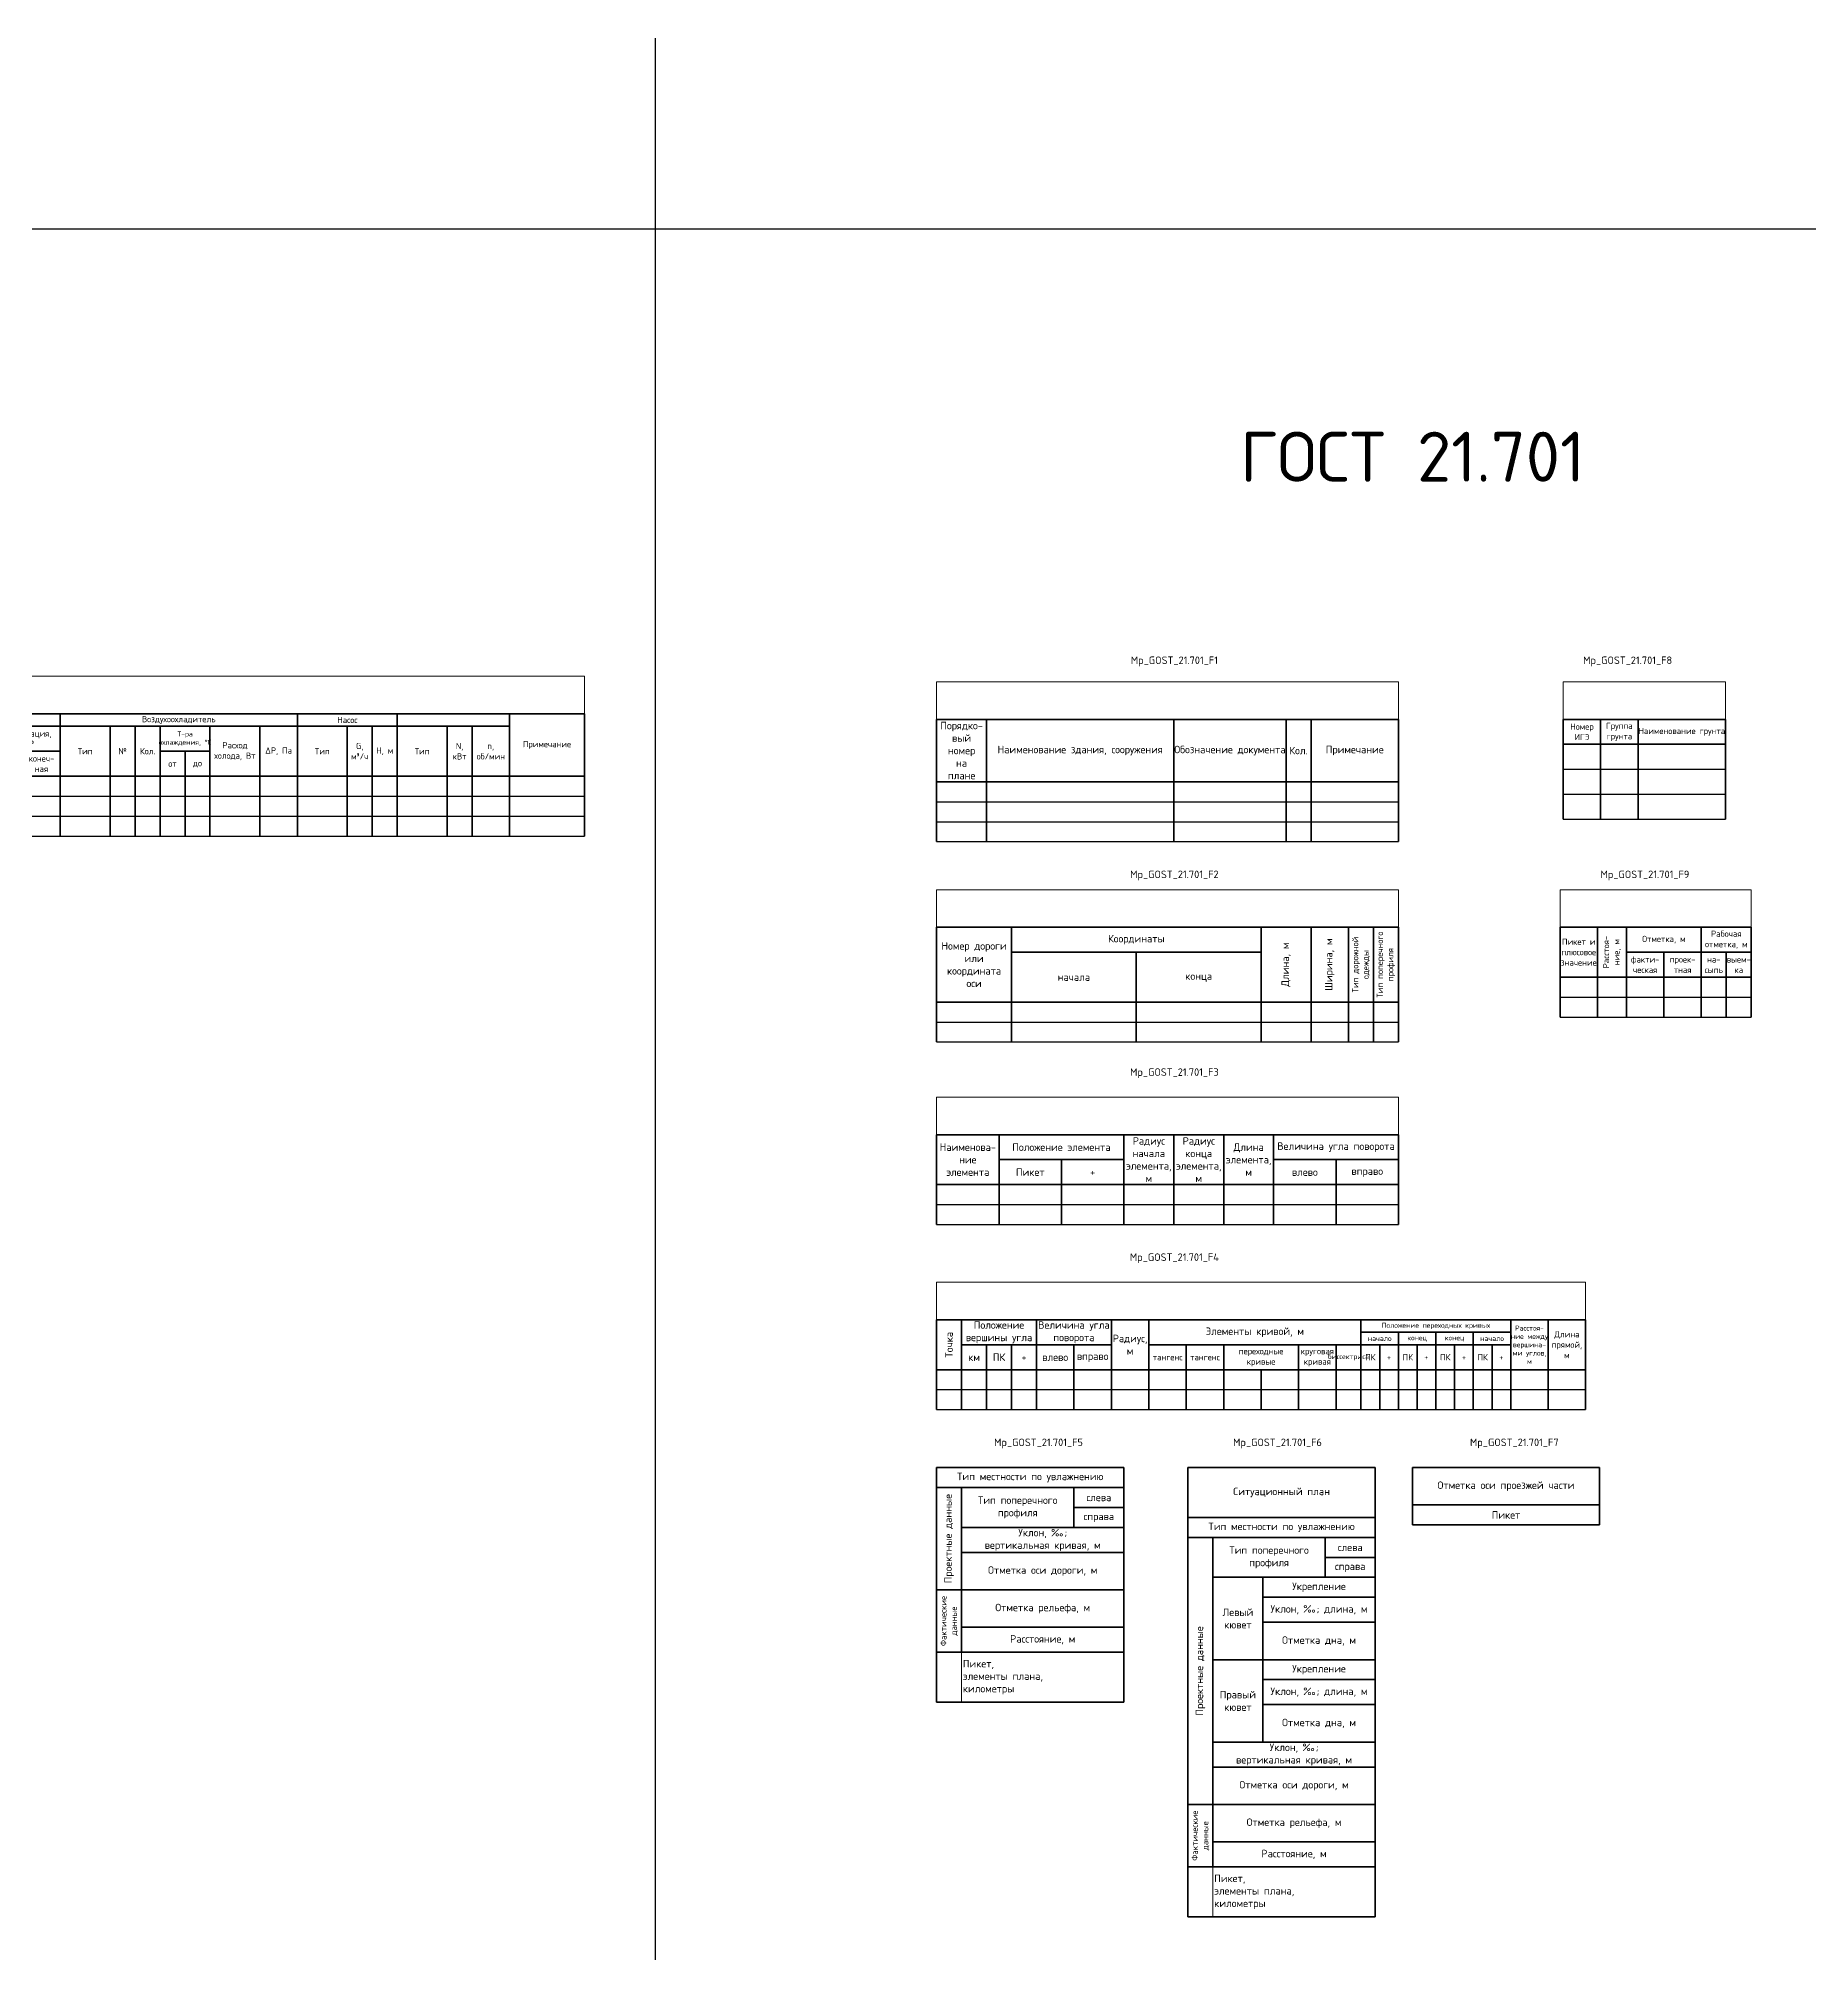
# Model space of a CAD drawing. Header units: millimetres. Extents: x 1497 to 8154, y -1970 to 1505.
# Drawn here: x 5895 to 6605, y 738 to 1505 of the extents above; entities that cross this region are included whole.
import ezdxf

# ---------------------------------------------------------------- set-up
doc = ezdxf.new("R2010")
doc.units = ezdxf.units.MM
doc.styles.add('MpTextStyle', font='isocpeur.ttf')

# ---------------------------------------------------------------- blocks, each defined once
blk = doc.blocks.new('*T49')
at = {"color": 0, "linetype": 'ByBlock', "lineweight": 40, "transparency": 16777216}
for p, q in [((0, -15), (630, -15)), ((0, -15), (0, -64)), ((15, -15), (15, -64)), ((25, -15), (25, -64)), ((75, -15), (75, -64)), ((95, -15), (95, -64)), ((190, -15), (190, -64)), ((245, -15), (245, -64)), ((335, -15), (335, -64)), ((420, -15), (420, -64)), ((515, -15), (515, -64)), ((555, -15), (555, -64)), ((600, -15), (600, -64)), ((630, -15), (630, -64)), ((95, -20), (600, -20)), ((110, -20), (110, -64)), ((120, -20), (120, -64)), ((130, -20), (130, -64)), ((140, -20), (140, -64)), ((160, -20), (160, -64)), ((175, -20), (175, -64)), ((220, -20), (220, -64)), ((230, -20), (230, -64)), ((260, -20), (260, -64)), ((270, -20), (270, -64)), ((280, -20), (280, -64)), ((300, -20), (300, -64)), ((320, -20), (320, -64)), ((355, -20), (355, -64)), ((365, -20), (365, -64)), ((375, -20), (375, -64)), ((390, -20), (390, -64)), ((440, -20), (440, -64)), ((450, -20), (450, -64)), ((460, -20), (460, -64)), ((480, -20), (480, -64)), ((500, -20), (500, -64)), ((535, -20), (535, -64)), ((545, -20), (545, -64)), ((575, -20), (575, -64)), ((585, -20), (585, -64)), ((280, -30), (300, -30)), ((290, -30), (290, -64)), ((390, -30), (420, -30)), ((405, -30), (405, -64)), ((460, -30), (480, -30)), ((470, -30), (470, -64)), ((0, -40), (630, -40))]:
    blk.add_line(p, q, dxfattribs=at)
at = {"color": 0, "linetype": 'ByBlock', "lineweight": -2, "transparency": 16777216}
for p, q in [((0, -48), (630, -48)), ((0, -56), (630, -56)), ((0, -64), (630, -64))]:
    blk.add_line(p, q, dxfattribs=at)
at = {"layer": 'Defpoints', "color": 8, "linetype": 'ByBlock', "lineweight": 0, "transparency": 16777216}
for p, q in [((0, 0), (630, 0)), ((0, 0), (0, -15)), ((630, 0), (630, -15))]:
    blk.add_line(p, q, dxfattribs=at)
at = {"color": 0, "transparency": 16777216, "attachment_point": 5, "style": 'MpTextStyle'}
for s, insert, char_height, width in [('Обозна-\\Pчение системы', (7.5, -27.5), 2.5, 14), ('Кол. сис-\\Pтем', (20, -27.5), 2.5, 9), ('Наименование\\Pобслуживаемого\\Pпомещения\\P(технологического оборудования)', (50, -27.5), 2.5, 49), ('Тип, испол-\\Pнение по взрыво-\\Pзащите', (102.5, -30), 2.5, 14), ('Вентилятор', (142.5, -17.5), 2.5, 94), ('Электродвигатель', (217.5, -17.5), 2.5, 54), ('Воздухонагреватель', (290, -17.5), 2.5, 89), ('Т-ра нагрева, %%DС', (290, -25), 2.5, 19), ('Фильтр', (377.5, -17.5), 2.5, 84), ('Концентрация, мг/м³', (405, -25), 2.5, 29), ('Воздухоохладитель', (467.5, -17.5), 2.5, 94), ('Т-ра охлаждения, %%DС', (470, -25), 2, 19), ('Насос', (535, -17.5), 2.5, 39), ('Тип установки', (85, -27.5), 2.5, 19), ('№', (115, -30), 2.5, 9), ('Схема исполнения', (125, -30), 2.5, 9), ('По-\\Pложе-\\Pние', (135, -30), 2.5, 9), ('L, м³/ч', (150, -30), 2.5, 19), ('Р, Па', (167.5, -30), 2.5, 14), ('n, об/мин', (182.5, -30), 2.5, 14), ('Тип, исполнение по взрывозащите', (205, -30), 2.5, 29), ('N, кВт', (225, -30), 2.5, 9), ('n, об/мин', (237.5, -30), 2.5, 14), ('Тип', (252.5, -30), 2.5, 14), ('№', (265, -30), 2.5, 9), ('Кол.', (275, -30), 2.5, 9), ('Расход теплоты, Вт', (310, -30), 2.5, 19), ('ΔР, Па', (327.5, -30), 2.5, 14), ('Тип', (345, -30), 2.5, 19), ('№', (360, -30), 2.5, 9), ('Кол.', (370, -30), 2.5, 9), ('ΔР, Па', (382.5, -30), 2.5, 14), ('Тип', (430, -30), 2.5, 19), ('№', (445, -30), 2.5, 9), ('Кол.', (455, -30), 2.5, 9), ('Расход холода, Вт', (490, -30), 2.5, 19), ('ΔР, Па', (507.5, -30), 2.5, 14), ('Тип', (525, -30), 2.5, 19), ('G, м³/ч', (540, -30), 2.5, 9), ('Н, м', (550, -30), 2.5, 9), ('Тип', (565, -30), 2.5, 19), ('N, кВт', (580, -30), 2.5, 9), ('n, об/мин', (592.5, -30), 2.5, 14), ('Примечание', (615, -27.5), 2.5, 29), ('от', (285, -35), 2.5, 9), ('до', (295, -35), 2.5, 9), ('началь- ная', (397.5, -35), 2.5, 14), ('конеч- ная', (412.5, -35), 2.5, 14), ('от', (465, -35), 2.5, 9), ('до', (475, -35), 2.5, 9)]:
    blk.add_mtext(s, dxfattribs=dict(at, insert=insert, char_height=char_height, width=width))
blk = doc.blocks.new('*T55')
at = {"color": 0, "linetype": 'ByBlock', "lineweight": 40, "transparency": 16777216}
for p, q in [((0, 0), (75, 0)), ((0, 0), (0, -94)), ((75, 0), (75, -94)), ((0, -8), (75, -8)), ((10, -8), (10, -74)), ((55, -8), (55, -24)), ((55, -16), (75, -16)), ((10, -24), (75, -24)), ((10, -34), (75, -34)), ((0, -49), (75, -49)), ((10, -64), (75, -64)), ((0, -74), (75, -74)), ((0, -94), (75, -94))]:
    blk.add_line(p, q, dxfattribs=at)
at = {"layer": 'Defpoints', "color": 8, "linetype": 'ByBlock', "lineweight": 0, "transparency": 16777216}
blk.add_line((10, -74), (10, -94), dxfattribs=at)
at = {"color": 0, "transparency": 16777216, "char_height": 3, "style": 'MpTextStyle'}
for s, insert, width, attachment_point in [('Тип местности по увлажнению', (37.5, -4), 74, 5), ('Тип поперечного профиля', (32.5, -16), 44, 5), ('слева', (65, -12), 19, 5), ('справа', (65, -20), 19, 5), ('Уклон, ‰;\\Pвертикальная кривая, м', (42.5, -29), 64, 5), ('Отметка оси дороги, м', (42.5, -41.5), 64, 5), ('Отметка рельефа, м', (42.5, -56.5), 64, 5), ('Расстояние, м', (42.5, -69), 64, 5), ('Пикет,\\Pэлементы плана,\\Pкилометры', (10.5, -84), 64, 4)]:
    blk.add_mtext(s, dxfattribs=dict(at, insert=insert, width=width, attachment_point=attachment_point))
at = {"color": 0, "transparency": 16777216, "attachment_point": 5, "rotation": 90, "style": 'MpTextStyle'}
for s, insert, char_height, width in [('Проектные данные', (5, -28.5), 3, 40), ('Фактические данные', (5, -61.5), 2.5, 24)]:
    blk.add_mtext(s, dxfattribs=dict(at, insert=insert, char_height=char_height, width=width))
blk = doc.blocks.new('*T56')
at = {"color": 0, "linetype": 'ByBlock', "lineweight": 40, "transparency": 16777216}
for p, q in [((0, 0), (75, 0)), ((0, 0), (0, -180)), ((75, 0), (75, -180)), ((0, -20), (75, -20)), ((0, -28), (75, -28)), ((10, -28), (10, -160)), ((55, -28), (55, -44)), ((55, -36), (75, -36)), ((10, -44), (75, -44)), ((30, -44), (30, -110)), ((30, -52), (75, -52)), ((30, -62), (75, -62)), ((10, -77), (75, -77)), ((30, -85), (75, -85)), ((30, -95), (75, -95)), ((10, -110), (75, -110)), ((10, -120), (75, -120)), ((0, -135), (75, -135)), ((10, -150), (75, -150)), ((0, -160), (75, -160)), ((0, -180), (75, -180))]:
    blk.add_line(p, q, dxfattribs=at)
at = {"layer": 'Defpoints', "color": 8, "linetype": 'ByBlock', "lineweight": 0, "transparency": 16777216}
blk.add_line((10, -160), (10, -180), dxfattribs=at)
at = {"color": 0, "transparency": 16777216, "char_height": 3, "style": 'MpTextStyle'}
for s, insert, width, attachment_point in [('Ситуационный план', (37.5, -10), 74, 5), ('Тип местности по увлажнению', (37.5, -24), 74, 5), ('Тип поперечного профиля', (32.5, -36), 44, 5), ('слева', (65, -32), 19, 5), ('справа', (65, -40), 19, 5), ('Укрепление', (52.5, -48), 44, 5), ('Левый кювет', (20, -60.5), 19, 5), ('Уклон, ‰; длина, м', (52.5, -57), 44, 5), ('Отметка дна, м', (52.5, -69.5), 44, 5), ('Укрепление', (52.5, -81), 44, 5), ('Правый кювет', (20, -93.5), 19, 5), ('Уклон, ‰; длина, м', (52.5, -90), 44, 5), ('Отметка дна, м', (52.5, -102.5), 44, 5), ('Уклон, ‰;\\Pвертикальная кривая, м', (42.5, -115), 64, 5), ('Отметка оси дороги, м', (42.5, -127.5), 64, 5), ('Отметка рельефа, м', (42.5, -142.5), 64, 5), ('Расстояние, м', (42.5, -155), 64, 5), ('Пикет,\\Pэлементы плана,\\Pкилометры', (10.5, -170), 64, 4)]:
    blk.add_mtext(s, dxfattribs=dict(at, insert=insert, width=width, attachment_point=attachment_point))
at = {"color": 0, "transparency": 16777216, "attachment_point": 5, "rotation": 90, "style": 'MpTextStyle'}
for s, insert, char_height, width in [('Проектные данные', (5, -81.5), 3, 106), ('Фактические данные', (5, -147.5), 2.5, 24)]:
    blk.add_mtext(s, dxfattribs=dict(at, insert=insert, char_height=char_height, width=width))
blk = doc.blocks.new('*T57')
at = {"color": 0, "linetype": 'ByBlock', "lineweight": 40, "transparency": 16777216}
for p, q in [((0, 0), (75, 0)), ((0, 0), (0, -23)), ((75, 0), (75, -23)), ((0, -15), (75, -15)), ((0, -23), (75, -23))]:
    blk.add_line(p, q, dxfattribs=at)
at = {"color": 0, "transparency": 16777216, "char_height": 3, "width": 74, "attachment_point": 5, "style": 'MpTextStyle'}
for s, insert in [('Отметка оси проезжей части', (37.5, -7.5)), ('Пикет', (37.5, -19))]:
    blk.add_mtext(s, dxfattribs=dict(at, insert=insert))
blk = doc.blocks.new('*T60')
at = {"color": 0, "linetype": 'ByBlock', "lineweight": 40, "transparency": 16777216}
for p, q in [((0, -15), (185, -15)), ((0, -15), (0, -64)), ((20, -15), (20, -64)), ((95, -15), (95, -64)), ((140, -15), (140, -64)), ((150, -15), (150, -64)), ((185, -15), (185, -64)), ((0, -40), (185, -40))]:
    blk.add_line(p, q, dxfattribs=at)
at = {"color": 0, "linetype": 'ByBlock', "lineweight": -2, "transparency": 16777216}
for p, q in [((0, -48), (185, -48)), ((0, -56), (185, -56)), ((0, -64), (185, -64))]:
    blk.add_line(p, q, dxfattribs=at)
at = {"layer": 'Defpoints', "color": 8, "linetype": 'ByBlock', "lineweight": 0, "transparency": 16777216}
for p, q in [((0, 0), (185, 0)), ((0, 0), (0, -15)), ((185, 0), (185, -15))]:
    blk.add_line(p, q, dxfattribs=at)
at = {"color": 0, "transparency": 16777216, "char_height": 3, "attachment_point": 5, "style": 'MpTextStyle'}
for s, insert, width in [('Порядко-\\Pвый\\Pномер на плане', (10, -27.5), 17), ('Наименование здания, сооружения', (57.5, -27.5), 72), ('Обозначение документа', (117.5, -27.5), 44), ('Кол.', (145, -27.5), 7), ('Примечание', (167.5, -27.5), 32)]:
    blk.add_mtext(s, dxfattribs=dict(at, insert=insert, width=width))
blk = doc.blocks.new('*T61')
at = {"color": 0, "linetype": 'ByBlock', "lineweight": 40, "transparency": 16777216}
for p, q in [((0, -15), (185, -15)), ((0, -15), (0, -61)), ((30, -15), (30, -61)), ((130, -15), (130, -61)), ((150, -15), (150, -61)), ((165, -15), (165, -61)), ((175, -15), (175, -61)), ((185, -15), (185, -61)), ((30, -25), (130, -25)), ((80, -25), (80, -61)), ((0, -45), (185, -45))]:
    blk.add_line(p, q, dxfattribs=at)
at = {"color": 0, "linetype": 'ByBlock', "lineweight": -2, "transparency": 16777216}
for p, q in [((0, -53), (185, -53)), ((0, -61), (185, -61))]:
    blk.add_line(p, q, dxfattribs=at)
at = {"layer": 'Defpoints', "color": 8, "linetype": 'ByBlock', "lineweight": 0, "transparency": 16777216}
for p, q in [((0, 0), (185, 0)), ((0, 0), (0, -15)), ((185, 0), (185, -15))]:
    blk.add_line(p, q, dxfattribs=at)
at = {"color": 0, "transparency": 16777216, "char_height": 3, "attachment_point": 5, "style": 'MpTextStyle'}
for s, insert, width in [('Номер дороги или координата оси', (15, -30), 27), ('Координаты', (80, -20), 97), ('начала', (55, -35), 47), ('конца', (105, -35), 47)]:
    blk.add_mtext(s, dxfattribs=dict(at, insert=insert, width=width))
at = {"color": 0, "transparency": 16777216, "attachment_point": 5, "rotation": 90, "style": 'MpTextStyle'}
for s, insert, char_height, width in [('Длина, м', (140, -30), 3, 27), ('Ширина, м', (157.5, -30), 3, 27), ('Тип дорожной одежды', (170, -30), 2.5, 29), ('Тип поперечного профиля', (180, -30), 2.5, 29)]:
    blk.add_mtext(s, dxfattribs=dict(at, insert=insert, char_height=char_height, width=width))
blk = doc.blocks.new('*T62')
at = {"color": 0, "linetype": 'ByBlock', "lineweight": 40, "transparency": 16777216}
for p, q in [((0, -15), (185, -15)), ((0, -15), (0, -51)), ((25, -15), (25, -51)), ((75, -15), (75, -51)), ((95, -15), (95, -51)), ((115, -15), (115, -51)), ((135, -15), (135, -51)), ((185, -15), (185, -51)), ((25, -25), (75, -25)), ((50, -25), (50, -51)), ((135, -25), (185, -25)), ((160, -25), (160, -51)), ((0, -35), (185, -35))]:
    blk.add_line(p, q, dxfattribs=at)
at = {"color": 0, "linetype": 'ByBlock', "lineweight": -2, "transparency": 16777216}
for p, q in [((0, -43), (185, -43)), ((0, -51), (185, -51))]:
    blk.add_line(p, q, dxfattribs=at)
at = {"layer": 'Defpoints', "color": 8, "linetype": 'ByBlock', "lineweight": 0, "transparency": 16777216}
for p, q in [((0, 0), (185, 0)), ((0, 0), (0, -15)), ((185, 0), (185, -15))]:
    blk.add_line(p, q, dxfattribs=at)
at = {"color": 0, "transparency": 16777216, "char_height": 3, "attachment_point": 5, "style": 'MpTextStyle'}
for s, insert, width in [('Наименова-\\Pние элемента', (12.5, -25), 24), ('Положение элемента', (50, -20), 47), ('Радиус начала элемента, м', (85, -25), 19), ('Радиус конца элемента, м', (105, -25), 19), ('Длина элемента, м', (125, -25), 19), ('Величина угла поворота', (160, -20), 49), ('Пикет', (37.5, -30), 22), ('+', (62.5, -30), 22), ('влево', (147.5, -30), 22), ('вправо', (172.5, -30), 22)]:
    blk.add_mtext(s, dxfattribs=dict(at, insert=insert, width=width))
blk = doc.blocks.new('*T63')
at = {"color": 0, "linetype": 'ByBlock', "lineweight": 40, "transparency": 16777216}
for p, q in [((0, -15), (260, -15)), ((0, -15), (0, -51)), ((10, -15), (10, -51)), ((40, -15), (40, -51)), ((70, -15), (70, -51)), ((85, -15), (85, -51)), ((170, -15), (170, -51)), ((230, -15), (230, -51)), ((245, -15), (245, -51)), ((260, -15), (260, -51)), ((170, -20), (230, -20)), ((185, -20), (185, -51)), ((200, -20), (200, -51)), ((215, -20), (215, -51)), ((10, -25), (70, -25)), ((20, -25), (20, -51)), ((30, -25), (30, -51)), ((55, -25), (55, -51)), ((85, -25), (230, -25)), ((100, -25), (100, -51)), ((115, -25), (115, -51)), ((145, -25), (145, -51)), ((160, -25), (160, -51)), ((177.5, -25), (177.5, -51)), ((192.5, -25), (192.5, -51)), ((207.5, -25), (207.5, -51)), ((222.5, -25), (222.5, -51)), ((0, -35), (260, -35)), ((130, -35), (130, -51))]:
    blk.add_line(p, q, dxfattribs=at)
at = {"color": 0, "linetype": 'ByBlock', "lineweight": -2, "transparency": 16777216}
for p, q in [((0, -43), (260, -43)), ((0, -51), (260, -51))]:
    blk.add_line(p, q, dxfattribs=at)
at = {"layer": 'Defpoints', "color": 8, "linetype": 'ByBlock', "lineweight": 0, "transparency": 16777216}
for p, q in [((0, 0), (260, 0)), ((0, 0), (0, -15)), ((260, 0), (260, -15))]:
    blk.add_line(p, q, dxfattribs=at)
at = {"color": 0, "transparency": 16777216, "insert": (5, -25), "char_height": 3, "width": 19, "attachment_point": 5, "rotation": 90, "style": 'MpTextStyle'}
blk.add_mtext('Точка', dxfattribs=at)
at = {"color": 0, "transparency": 16777216, "attachment_point": 5, "style": 'MpTextStyle'}
for s, insert, char_height, width in [('Положение вершины угла', (25, -20), 3, 29), ('Величина угла поворота', (55, -20), 3, 29), ('Радиус, м', (77.5, -25), 3, 14), ('Элементы кривой, м', (127.5, -20), 3, 84), ('начало', (177.5, -22.5), 2, 14), ('Положение переходных кривых', (200, -17.5), 2, 59), ('конец', (192.5, -22.5), 2, 14), ('конец', (207.5, -22.5), 2, 14), ('начало', (222.5, -22.5), 2, 14), ('Расстоя-\\Pние между вершина-\\Pми углов, м', (237.5, -25), 2, 14), ('Длина прямой, м', (252.5, -25), 2.5, 14), ('км', (15, -30), 3, 9), ('ПК', (25, -30), 3, 9), ('+', (35, -30), 3, 9), ('влево', (47.5, -30), 3, 14), ('вправо', (62.5, -30), 3, 14), ('тангенс', (92.5, -30), 2.5, 14), ('тангенс', (107.5, -30), 2.5, 14), ('переходные кривые', (130, -30), 2.5, 29), ('круговая кривая', (152.5, -30), 2.5, 14), ('биссектриса', (165, -30), 2, 9), ('ПК', (173.75, -30), 2.5, 6.5), ('+', (181.25, -30), 2.5, 6.5), ('ПК', (188.75, -30), 2.5, 6.5), ('+', (196.25, -30), 2.5, 6.5), ('ПК', (203.75, -30), 2.5, 6.5), ('+', (211.25, -30), 2.5, 6.5), ('ПК', (218.75, -30), 2.5, 6.5), ('+', (226.25, -30), 2.5, 6.5)]:
    blk.add_mtext(s, dxfattribs=dict(at, insert=insert, char_height=char_height, width=width))
blk = doc.blocks.new('*T64')
at = {"color": 0, "linetype": 'ByBlock', "lineweight": 40, "transparency": 16777216}
for p, q in [((0, -15), (65, -15)), ((0, -15), (0, -55)), ((15, -15), (15, -55)), ((30, -15), (30, -55)), ((65, -15), (65, -55)), ((0, -25), (65, -25))]:
    blk.add_line(p, q, dxfattribs=at)
at = {"color": 0, "linetype": 'ByBlock', "lineweight": -2, "transparency": 16777216}
for p, q in [((0, -35), (65, -35)), ((0, -45), (65, -45)), ((0, -55), (65, -55))]:
    blk.add_line(p, q, dxfattribs=at)
at = {"layer": 'Defpoints', "color": 8, "linetype": 'ByBlock', "lineweight": 0, "transparency": 16777216}
for p, q in [((0, 0), (65, 0)), ((0, 0), (0, -15)), ((65, 0), (65, -15))]:
    blk.add_line(p, q, dxfattribs=at)
at = {"color": 0, "transparency": 16777216, "char_height": 2.5, "attachment_point": 5, "style": 'MpTextStyle'}
for s, insert, width in [('Номер ИГЭ', (7.5, -20), 14), ('Группа грунта', (22.5, -20), 14), ('Наименование грунта', (47.5, -20), 34)]:
    blk.add_mtext(s, dxfattribs=dict(at, insert=insert, width=width))
blk = doc.blocks.new('*T65')
at = {"color": 0, "linetype": 'ByBlock', "lineweight": 40, "transparency": 16777216}
for p, q in [((0, -15), (76.6, -15)), ((0, -15), (0, -51)), ((15, -15), (15, -51)), ((26.6, -15), (26.6, -51)), ((56.6, -15), (56.6, -51)), ((76.6, -15), (76.6, -51)), ((26.6, -25), (76.6, -25)), ((41.6, -25), (41.6, -51)), ((66.6, -25), (66.6, -51)), ((0, -35), (76.6, -35))]:
    blk.add_line(p, q, dxfattribs=at)
at = {"color": 0, "linetype": 'ByBlock', "lineweight": -2, "transparency": 16777216}
for p, q in [((0, -43), (76.6, -43)), ((0, -51), (76.6, -51))]:
    blk.add_line(p, q, dxfattribs=at)
at = {"layer": 'Defpoints', "color": 8, "linetype": 'ByBlock', "lineweight": 0, "transparency": 16777216}
for p, q in [((0, 0), (76.6, 0)), ((0, 0), (0, -15)), ((76.6, 0), (76.6, -15))]:
    blk.add_line(p, q, dxfattribs=at)
at = {"color": 0, "transparency": 16777216, "char_height": 2.5, "attachment_point": 5, "style": 'MpTextStyle'}
for s, insert, width in [('Пикет и плюсовое значение', (7.5, -25), 14), ('Отметка, м', (41.6, -20), 29), ('Рабочая отметка, м', (66.6, -20), 19), ('факти-\\Pческая', (34.1, -30), 14), ('проек-\\Pтная', (49.1, -30), 14), ('на-\\Pсыпь', (61.6, -30), 9), ('выем-\\Pка', (71.6, -30), 9)]:
    blk.add_mtext(s, dxfattribs=dict(at, insert=insert, width=width))
at = {"color": 0, "transparency": 16777216, "insert": (20.8, -25), "char_height": 2.5, "width": 17, "attachment_point": 5, "rotation": 90, "style": 'MpTextStyle'}
blk.add_mtext('Расстоя-\\Pние, м', dxfattribs=at)

msp = doc.modelspace()

# ---------------------------------------------------------------- linework, layer by layer
for p, q in [((6142.18, 1504.97), (6142.18, 26.63)), ((2260.8, 1428.66), (8153.86, 1428.66))]:
    msp.add_line(p, q)

# ---------------------------------------------------------------- block references
for name, p in [('*T49', (5483.89, 1249.39)), ('*T60', (6254.99, 1247.15)), ('*T64', (6506.01, 1247.15)), ('*T61', (6254.99, 1163.89)), ('*T65', (6504.74, 1163.89)), ('*T62', (6254.99, 1080.76)), ('*T63', (6254.99, 1006.62)), ('*T55', (6254.99, 932.44)), ('*T56', (6355.68, 932.44)), ('*T57', (6445.59, 932.44))]:
    msp.add_blockref(name, p)

# ---------------------------------------------------------------- texts
at = {"style": 'MpTextStyle'}
msp.add_text('ГОСТ 21.701', height=20, dxfattribs=at).set_placement((6376.59, 1327.36))
at = {"char_height": 3, "attachment_point": 5, "style": 'MpTextStyle'}
for s, insert in [('Mp_GOST_21.701_F1', (6350.24, 1255.37)), ('Mp_GOST_21.701_F8', (6531.82, 1255.37)), ('Mp_GOST_21.701_F2', (6350.24, 1169.6)), ('Mp_GOST_21.701_F9', (6538.74, 1169.6)), ('Mp_GOST_21.701_F3', (6350.24, 1090.38)), ('Mp_GOST_21.701_F4', (6350.24, 1016.24)), ('Mp_GOST_21.701_F5', (6295.81, 942.07)), ('Mp_GOST_21.701_F6', (6391.55, 942.07)), ('Mp_GOST_21.701_F7', (6486.41, 942.07))]:
    msp.add_mtext_dynamic_manual_height_columns(s, width=51.718, gutter_width=15, heights=[0], dxfattribs=dict(at, insert=insert))

doc.saveas('drawing.dxf')
